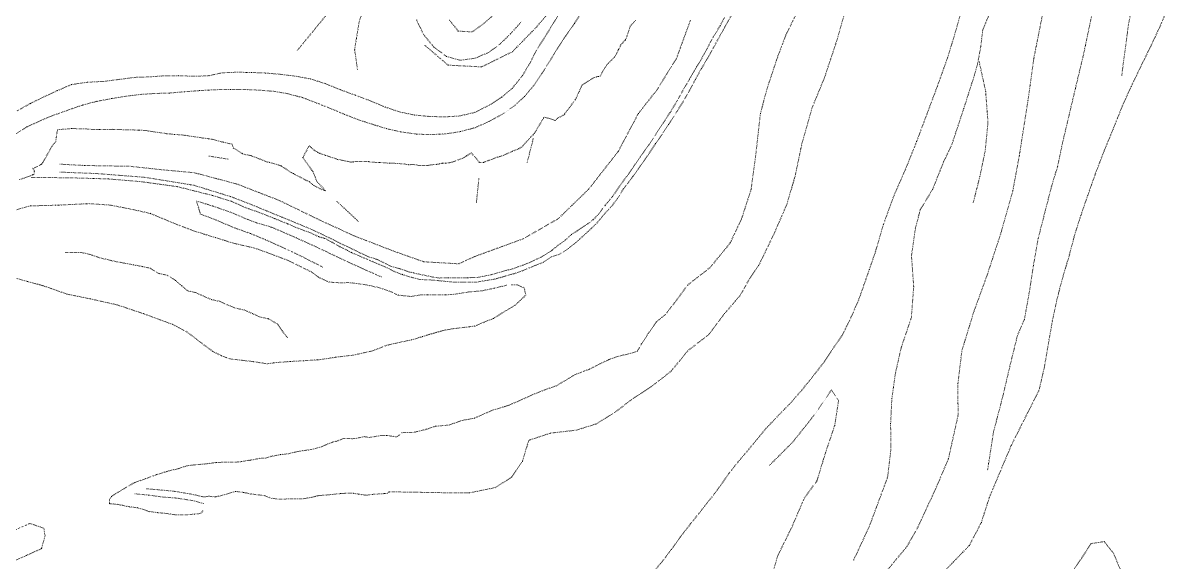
# Model space of a CAD drawing. Extents: x 682410 to 689460, y 7661803 to 7669124.
# Drawn here: x 685279.4 to 685608.5, y 7665388.1 to 7665543 of the extents above; entities that cross this region are included whole.
import ezdxf

# ---------------------------------------------------------------- set-up
doc = ezdxf.new("R2010")
doc.units = 0
doc.header["$MEASUREMENT"] = 0
doc.linetypes.add('DOT', pattern=[0.25, 0, -0.25])
doc.layers.add('02 TOE_Line', color=1, linetype='DOT', lineweight=20)

msp = doc.modelspace()

# ---------------------------------------------------------------- linework, layer by layer
at = {"layer": '02 TOE_Line'}
for points in [[(685371.59, 7665581.63, 4235.88), (685370.3, 7665549.8, 4222.94), (685366.92, 7665545.77, 4220.36), (685358.03, 7665534.93, 4213.63)], [(685375.43, 7665529.65, 4215.47), (685374.62, 7665535.36, 4217.61), (685375.9, 7665543.19, 4220.99), (685378.17, 7665550.31, 4224.48), (685383.24, 7665556.41, 4228.07), (685387.59, 7665561.55, 4231.21), (685390.42, 7665563.24, 4232.82)], [(685594.91, 7665527.8, 4149.35), (685596.88, 7665542.64, 4148.94), (685599.59, 7665556.13, 4146.15)], [(685433.98, 7665550.12, 4220.84), (685426.7, 7665541.65, 4221.75), (685419.94, 7665534.73, 4222.75), (685411.11, 7665530.36, 4223.99), (685401.47, 7665530.86, 4224.86), (685394.72, 7665536.63, 4225.55)], [(685459.8, 7665384.5, 4191.23), (685462.95, 7665388.23, 4191.28), (685465.6, 7665391.69, 4191.29), (685468.23, 7665395.37, 4191.29), (685471.1, 7665399.06, 4191.32), (685474.16, 7665402.9, 4191.34), (685477.38, 7665406.98, 4191.33), (685479.77, 7665410.19, 4191.34), (685482.11, 7665413.52, 4191.4), (685484.67, 7665416.77, 4191.45), (685487.43, 7665420.01, 4191.45), (685490.12, 7665423.26, 4191.46), (685492.75, 7665426.45, 4191.45), (685496.5, 7665430.39, 4191.45), (685499.97, 7665433.95, 4191.43), (685503.08, 7665437.53, 4191.45), (685506.36, 7665441.58, 4191.39), (685509.48, 7665445.62, 4191.34), (685512.28, 7665449.82, 4191.32), (685514.59, 7665453.12, 4191.29), (685517.25, 7665458.52, 4191.28), (685519.35, 7665463.37, 4191.27), (685520.9, 7665467.71, 4191.27), (685522.44, 7665472.15, 4191.31), (685524.15, 7665477.12, 4191.39), (685526.47, 7665485.04, 4191.53), (685529.44, 7665493.21, 4191.53), (685532.86, 7665501.02, 4191.47), (685536.03, 7665508.91, 4191.49), (685539, 7665516.86, 4191.47), (685541.98, 7665524.82, 4191.42), (685544.83, 7665532.76, 4191.46), (685547.29, 7665540.76, 4191.5), (685549.49, 7665548.79, 4191.54)], [(685517.93, 7665388.63, 4181.23), (685522.47, 7665398.41, 4181.83), (685527.69, 7665412.46, 4182.96), (685528.59, 7665420.09, 4183.91), (685528.56, 7665427.89, 4184.57), (685528.9, 7665435.07, 4185.28), (685529.92, 7665442.24, 4186.3), (685531.6, 7665449.72, 4187.38), (685534.51, 7665458.33, 4188.64), (685535.18, 7665467.24, 4189.31), (685534.54, 7665476.09, 4189.3), (685535.7, 7665484.15, 4189.78), (685537.08, 7665489.36, 4191.2), (685540.63, 7665495.19, 4191.85), (685543.77, 7665503.09, 4190.86), (685546.12, 7665508, 4190.76), (685549.57, 7665518.45, 4191.02), (685552.65, 7665528.05, 4190.14), (685553.53, 7665531.32, 4190.11), (685554.45, 7665536.2, 4190.13), (685555.01, 7665540.98, 4190.66), (685558.73, 7665549.94, 4190.92)], [(685277.12, 7665511.03, 4197.81), (685280.58, 7665513.17, 4198.34), (685287.14, 7665516.09, 4199.12), (685292.42, 7665517.98, 4199.76), (685296.43, 7665519.39, 4200.37), (685300.55, 7665520.45, 4201.04), (685304.87, 7665521.27, 4201.61), (685308.87, 7665521.91, 4202.27), (685313.06, 7665522.45, 4202.82), (685317.19, 7665522.72, 4203.36), (685321.44, 7665522.85, 4203.91), (685325.8, 7665523.22, 4204.36), (685330.16, 7665523.55, 4204.88), (685334.68, 7665523.8, 4205.38), (685339.09, 7665523.91, 4205.86), (685343.29, 7665523.85, 4206.46), (685347.37, 7665523.67, 4207.09), (685351.55, 7665523.32, 4207.83), (685355.52, 7665522.64, 4208.49), (685359.72, 7665521.51, 4209.08), (685363.8, 7665519.96, 4209.58), (685368.01, 7665518.29, 4210.09), (685371.74, 7665516.71, 4210.58), (685375.68, 7665515.18, 4211.1), (685379.62, 7665513.89, 4211.64), (685383.9, 7665512.59, 4212.31), (685387.87, 7665511.69, 4212.92), (685392.34, 7665511.05, 4213.66), (685396.5, 7665510.89, 4214.29), (685400.82, 7665511.12, 4214.83), (685405.06, 7665511.78, 4215.41), (685409.27, 7665512.91, 4215.94), (685413.28, 7665514.7, 4216.41), (685416.95, 7665516.71, 4216.84), (685420.46, 7665519.14, 4217.25), (685423.43, 7665521.87, 4217.63), (685426.15, 7665525.1, 4218.12), (685428.39, 7665528.47, 4218.53), (685430.65, 7665532, 4218.76), (685433, 7665535.86, 4219.09), (685435.29, 7665539.33, 4219.39), (685437.79, 7665542.91, 4219.72), (685440.09, 7665546.55, 4220.04)], [(685433.82, 7665546.4, 4219.88), (685431.48, 7665542.53, 4219.48), (685429.32, 7665539.04, 4219.2), (685426.85, 7665535.16, 4218.87), (685424.92, 7665531.38, 4218.49), (685422.84, 7665527.88, 4218.18), (685419.92, 7665524.25, 4217.76), (685416.83, 7665521.63, 4217.28), (685413.33, 7665519.38, 4216.74), (685409.14, 7665517.28, 4216.14), (685404.8, 7665516.26, 4215.57), (685400.37, 7665515.98, 4215.02), (685395.76, 7665516.15, 4214.22), (685391.68, 7665516.54, 4213.67), (685387.59, 7665517.42, 4212.79), (685383.37, 7665518.82, 4211.96), (685379.24, 7665520.57, 4211.34), (685374.89, 7665522.19, 4210.76), (685370.46, 7665523.83, 4210.22), (685366.17, 7665525.56, 4209.73), (685361.93, 7665526.91, 4209.23), (685357.82, 7665527.67, 4208.74), (685353.43, 7665528.22, 4208.13), (685349.07, 7665528.6, 4207.41), (685345.02, 7665528.75, 4206.83), (685340.88, 7665528.83, 4206.23), (685336.57, 7665528.66, 4205.64), (685332.59, 7665527.8, 4205.12), (685328.47, 7665527.67, 4204.66), (685324.05, 7665527.84, 4204.3), (685319.87, 7665527.8, 4203.7), (685315.88, 7665527.5, 4203.22), (685311.72, 7665527.36, 4202.72), (685307.24, 7665526.79, 4202.06), (685302.58, 7665526.19, 4201.36), (685297.95, 7665525.96, 4200.69), (685293.29, 7665525.28, 4200.19), (685289.22, 7665523.53, 4199.67), (685285.37, 7665521.75, 4199.24), (685281.48, 7665519.83, 4198.76), (685277.58, 7665517.66, 4198.24)], [(685502.07, 7665546.85, 4196.82), (685498.47, 7665539.5, 4196.72), (685496.07, 7665533.15, 4196.94), (685493.19, 7665524.52, 4197.15), (685491.15, 7665516.96, 4196.86), (685489.78, 7665504.67, 4196.13), (685488.48, 7665495.12, 4196.03), (685485.71, 7665486.62, 4195.82), (685482.48, 7665479.77, 4196.01), (685476.73, 7665472.73, 4195.92), (685470.28, 7665467.67, 4195.94), (685466.49, 7665462.58, 4196.28), (685463.88, 7665459.2, 4196.48), (685461.21, 7665457.03, 4196.04), (685458.83, 7665453.6, 4195.83), (685457, 7665450.76, 4195.92), (685455.75, 7665448.6, 4195.96), (685452.64, 7665447.74, 4196.09), (685450.22, 7665447.19, 4195.9), (685447.54, 7665446.22, 4195.8), (685445.33, 7665445.15, 4195.59), (685442.07, 7665443.52, 4195.72), (685437.86, 7665441.9, 4195.57), (685432.46, 7665438.69, 4195.37), (685429.44, 7665437.65, 4195.15), (685426.14, 7665436.33, 4195.1), (685422.33, 7665434.61, 4194.96), (685418.64, 7665433.05, 4194.89), (685413.97, 7665431.61, 4194.79), (685409.02, 7665429.42, 4194.5), (685405.49, 7665428.78, 4194.38), (685401.73, 7665427.46, 4194.18), (685397.8, 7665427.1, 4193.99), (685394.84, 7665426.12, 4193.95), (685391.43, 7665425.31, 4193.73), (685388.3, 7665425.28, 4193.71), (685386.71, 7665424.04, 4193.6), (685383.76, 7665424.48, 4193.52), (685382.4, 7665424.48, 4193.38), (685379.92, 7665424.05, 4193.24), (685378.76, 7665423.89, 4193.18), (685377.43, 7665424.13, 4193.11), (685375.05, 7665423.62, 4192.98), (685373.94, 7665423.53, 4193), (685371.53, 7665423.61, 4192.8), (685369.36, 7665422.78, 4192.54), (685368.26, 7665422.55, 4192.52), (685366.04, 7665421.62, 4192.38), (685365.07, 7665421.19, 4192.36), (685362.3, 7665420.44, 4192.14), (685358.36, 7665419.87, 4191.78), (685355.51, 7665419.19, 4191.73), (685353.31, 7665418.95, 4191.64), (685350.7, 7665418.46, 4191.4), (685348.94, 7665417.95, 4191.29), (685347.53, 7665417.9, 4191.3), (685344.66, 7665417.34, 4191.21), (685344.08, 7665417.3, 4191.11), (685342.09, 7665416.93, 4190.98), (685340.38, 7665416.78, 4191.08), (685337.17, 7665416.77, 4190.91), (685334.9, 7665416.69, 4190.93), (685332.19, 7665416.32, 4190.53), (685328.77, 7665416.02, 4190.57), (685326.35, 7665415.73, 4190.65), (685323.86, 7665414.86, 4190.56), (685321.23, 7665414.28, 4190.65), (685317.74, 7665413.2, 4190.59), (685314.68, 7665412.05, 4190.57), (685311.34, 7665410.89, 4190.6), (685306.66, 7665408.13, 4190.22), (685304.84, 7665406.92, 4190.25), (685304.19, 7665406.01, 4190.17), (685304.21, 7665404.86, 4190.18), (685306.72, 7665404.63, 4190.17), (685307.85, 7665404.39, 4190.13), (685309.98, 7665403.95, 4190.21), (685312.26, 7665403.69, 4190.18), (685314.43, 7665403.02, 4190.16), (685315.49, 7665402.62, 4190.15), (685318.07, 7665402.27, 4190.16), (685320.5, 7665402.06, 4190.3), (685322.76, 7665401.7, 4190.2), (685324.17, 7665401.63, 4190.28), (685326.67, 7665401.67, 4190.34), (685328.66, 7665401.88, 4190.3), (685329.65, 7665401.95, 4190.32), (685330.51, 7665402.14, 4190.3), (685331.23, 7665403.01, 4190.59)], [(685515.72, 7665547.06, 4190.6), (685512.8, 7665536.99, 4190.61), (685509.51, 7665527.14, 4190.61), (685506.04, 7665518.71, 4190.62), (685503.08, 7665508.33, 4190.62), (685501.12, 7665498.96, 4190.63), (685498.76, 7665490.88, 4190.63), (685495.02, 7665482.29, 4190.64), (685490.65, 7665473.26, 4190.64), (685487.86, 7665469.2, 4190.64), (685485.47, 7665464.86, 4190.63), (685480.86, 7665459.46, 4190.61), (685476.26, 7665453.39, 4190.59), (685470.32, 7665448.8, 4190.58), (685465.51, 7665442.92, 4190.56), (685459.71, 7665438.4, 4190.54), (685454.47, 7665435.01, 4190.52), (685449.6, 7665431.26, 4190.51), (685444.01, 7665427.77, 4190.49), (685438.31, 7665425.99, 4190.46), (685430.9, 7665425.13, 4190.44), (685424.65, 7665423.08, 4190.42), (685422.79, 7665417.01, 4190.41), (685419.68, 7665412.43, 4190.39), (685414.95, 7665409.46, 4190.38), (685407.47, 7665407.94, 4190.35), (685399.47, 7665408.02, 4190.33), (685384.57, 7665408.27, 4190.33), (685383.95, 7665407.8, 4190.33), (685379.73, 7665407.54, 4190.34), (685377.86, 7665407.28, 4190.35), (685374.2, 7665407.85, 4190.36), (685372.84, 7665407.9, 4190.36), (685370.6, 7665407.75, 4190.36), (685366.87, 7665407.38, 4190.37), (685364.17, 7665407.17, 4190.38), (685362.91, 7665406.82, 4190.38), (685360.18, 7665406.3, 4190.39), (685357.27, 7665406.22, 4190.4), (685355.85, 7665406.23, 4190.4), (685353.02, 7665406.14, 4190.4), (685350.7, 7665406.41, 4190.41), (685348.71, 7665407.18, 4190.41), (685344.95, 7665407.63, 4190.42), (685342.73, 7665408.09, 4190.43), (685340.4, 7665408.37, 4190.43), (685338.13, 7665407.69, 4190.44), (685334.7, 7665406.79, 4190.46), (685332.79, 7665406.99, 4190.4), (685331.3, 7665406.78, 4190.04), (685330.61, 7665406.93, 4189.85), (685328.22, 7665407.5, 4189.73), (685323.02, 7665408.4, 4189.71), (685319.03, 7665408.78, 4189.69), (685314.66, 7665409.17, 4189.57)], [(685414.93, 7665545.67, 4223.06), (685411.8, 7665542.89, 4223.62), (685408.41, 7665540.4, 4224.25), (685404.37, 7665540.65, 4224.91), (685401.75, 7665543.94, 4225.51)], [(685544.71, 7665386.18, 4159.75), (685551.16, 7665392.85, 4158.68), (685554.61, 7665399.46, 4157.34), (685556.9, 7665406.66, 4156.7), (685563.18, 7665421.57, 4154.9), (685571.2, 7665437.5, 4152.77), (685572.73, 7665444.19, 4152.27), (685573.85, 7665450.78, 4151.75), (685574.99, 7665457.27, 4151.22), (685576.36, 7665463.75, 4150.66), (685578.1, 7665470.31, 4150.08), (685579.87, 7665476.25, 4149.6), (685581.34, 7665481.89, 4149.04), (685583.18, 7665487.66, 4148.66), (685585.24, 7665493.64, 4148.08), (685587.43, 7665499.85, 4147.59), (685589.87, 7665506.22, 4147.11), (685592.46, 7665512.5, 4146.64), (685594.95, 7665518.75, 4146.22), (685597.66, 7665524.77, 4145.87), (685600.47, 7665530.6, 4145.34), (685603.24, 7665536.28, 4144.83), (685605.97, 7665542.06, 4144.26), (685608.52, 7665548.3, 4143.68)], [(685278.39, 7665497.96, 4191.51), (685280.86, 7665498.83, 4191.6), (685281.68, 7665499.11, 4191.63), (685282.24, 7665499.37, 4191.66), (685282.49, 7665499.48, 4191.67), (685282.68, 7665500.38, 4192.23), (685282.24, 7665501.2, 4192.9), (685283.49, 7665501.72, 4192.93), (685284.56, 7665502.33, 4193.06), (685284.65, 7665502.37, 4193.07), (685284.8, 7665502.55, 4193.17), (685285.04, 7665502.85, 4193.34), (685287.72, 7665507.57, 4196.14), (685288.8, 7665508.94, 4196.89), (685288.91, 7665510.07, 4197.66), (685288.96, 7665510.39, 4197.89), (685289.28, 7665512.31, 4199.22), (685293.36, 7665512.63, 4198.91), (685293.74, 7665512.63, 4198.86), (685297.54, 7665512.54, 4198.42), (685297.54, 7665512.53, 4198.42), (685299.26, 7665512.38, 4198.28), (685300, 7665512.35, 4198.24), (685301.17, 7665512.38, 4198.24), (685301.33, 7665512.38, 4198.25), (685305.07, 7665512.42, 4198.27), (685305.34, 7665512.41, 4198.28), (685306.98, 7665512.35, 4198.32), (685308.76, 7665512.29, 4198.37), (685309.12, 7665512.28, 4198.38), (685309.34, 7665512.28, 4198.39), (685312.62, 7665512.2, 4198.47), (685312.84, 7665512.19, 4198.48), (685314.77, 7665512.07, 4198.56), (685316.09, 7665511.83, 4198.5), (685316.19, 7665511.82, 4198.5), (685317.11, 7665511.69, 4198.5), (685320.66, 7665511.17, 4198.5), (685321.65, 7665511.08, 4198.48), (685322.92, 7665510.96, 4198.44), (685324.96, 7665510.81, 4198.42), (685325.27, 7665510.77, 4198.41), (685325.82, 7665510.7, 4198.39), (685329.28, 7665510.2, 4198.25), (685329.94, 7665510.1, 4198.22), (685331.22, 7665509.9, 4198.18), (685333.42, 7665509.59, 4198.12), (685333.68, 7665509.55, 4198.12), (685333.97, 7665509.51, 4198.11), (685336.25, 7665508.84, 4197.84), (685336.91, 7665508.73, 4197.82), (685336.99, 7665508.71, 4197.82), (685339.46, 7665508.14, 4197.8), (685339.72, 7665507.11, 4197.11), (685339.75, 7665507.1, 4197.1), (685339.89, 7665507.01, 4197.07), (685342.31, 7665505.5, 4196.46), (685342.43, 7665505.39, 4196.42), (685343.41, 7665505.11, 4196.46), (685344.41, 7665504.97, 4196.61), (685344.93, 7665504.83, 4196.63), (685345.01, 7665504.8, 4196.64), (685347.13, 7665503.99, 4196.71), (685347.36, 7665503.91, 4196.73), (685347.65, 7665503.79, 4196.74), (685349.26, 7665503.12, 4196.83), (685350.21, 7665502.92, 4197.01), (685350.95, 7665502.7, 4197.14), (685353.55, 7665501.92, 4197.6), (685353.66, 7665501.85, 4197.6), (685354.57, 7665501.23, 4197.54), (685356.37, 7665500, 4197.44), (685357.05, 7665499.69, 4197.5), (685358.27, 7665499.05, 4197.58), (685360.58, 7665497.83, 4197.74), (685361.7, 7665497.32, 4197.83), (685362.51, 7665496.6, 4197.69), (685362.78, 7665496.37, 4197.64), (685364.91, 7665495.24, 4197.73), (685366.23, 7665494.72, 4197.85), (685365.25, 7665495.85, 4198.24), (685363.81, 7665497.39, 4198.67), (685363.38, 7665498.47, 4199.18), (685362.68, 7665500.26, 4200.04), (685362.59, 7665500.39, 4200.08), (685362.58, 7665500.4, 4200.09), (685362.54, 7665500.43, 4200.09), (685362.54, 7665500.43, 4200.09), (685362.54, 7665500.44, 4200.09), (685362.52, 7665500.45, 4200.09), (685362.49, 7665500.47, 4200.1), (685362.47, 7665500.48, 4200.1), (685362.46, 7665500.49, 4200.1), (685362.33, 7665500.67, 4200.16), (685360.47, 7665503.28, 4201.04), (685359.82, 7665504.2, 4201.34), (685359.74, 7665504.32, 4201.39), (685361.57, 7665507.71, 4204.18), (685361.85, 7665507.49, 4204.15), (685362.18, 7665507.18, 4204.09), (685362.4, 7665506.99, 4204.06), (685362.95, 7665506.51, 4203.98), (685363.05, 7665506.43, 4203.97), (685363.3, 7665506.22, 4203.94), (685363.62, 7665506.06, 4203.97), (685363.88, 7665505.9, 4203.97), (685363.91, 7665505.87, 4203.97), (685363.95, 7665505.85, 4203.97), (685364.44, 7665505.61, 4204.02), (685364.59, 7665505.56, 4204.04), (685365.19, 7665505.31, 4204.12), (685366.38, 7665504.91, 4204.32), (685369.74, 7665503.79, 4204.87), (685370.43, 7665503.64, 4205), (685370.73, 7665503.58, 4205.07), (685373.77, 7665502.98, 4205.73), (685374.09, 7665503.02, 4205.86), (685374.32, 7665503.08, 4205.98), (685374.78, 7665503.19, 4206.21), (685375.57, 7665503.18, 4206.48), (685378.59, 7665503.14, 4207.5), (685379.68, 7665502.95, 4207.76), (685379.91, 7665502.95, 4207.83), (685380.91, 7665502.93, 4208.11), (685381.73, 7665502.91, 4208.34), (685384.73, 7665502.68, 4209.08), (685384.79, 7665502.68, 4209.1), (685385.13, 7665502.74, 4209.22), (685386.02, 7665502.67, 4209.41), (685388.87, 7665502.47, 4210), (685390.14, 7665502.26, 4210.18), (685390.19, 7665502.25, 4210.18), (685391.54, 7665502.31, 4210.45), (685391.58, 7665502.31, 4210.46), (685392.95, 7665502.07, 4210.52), (685395.41, 7665502.01, 4210.89), (685396.02, 7665502.12, 4211.02), (685396.62, 7665502.19, 4211.12), (685398.22, 7665502.37, 4211.38), (685399.01, 7665502.49, 4211.53), (685399.81, 7665502.66, 4211.72), (685400.68, 7665502.65, 4211.78), (685401.8, 7665502.83, 4211.93), (685402.62, 7665502.97, 4212.04), (685404.81, 7665503.8, 4212.68), (685405.8, 7665504.19, 4212.98), (685406.86, 7665504.84, 4213.36), (685408.13, 7665505.62, 4213.83), (685409.44, 7665504.18, 4212.69), (685410.46, 7665502.85, 4211.65), (685411.59, 7665502.91, 4211.61), (685413.15, 7665503.49, 4211.7), (685415.44, 7665504.35, 4211.84), (685416.95, 7665504.8, 4211.85), (685418.3, 7665505.39, 4211.9), (685419.98, 7665506.13, 4211.97), (685421.77, 7665506.85, 4211.99), (685422.7, 7665507.42, 4212.05), (685423.17, 7665507.95, 4212.22), (685425.27, 7665510.27, 4213.01), (685425.93, 7665510.87, 4213.17), (685426.21, 7665511.23, 4213.26), (685426.76, 7665512.13, 4213.56), (685428.59, 7665515.19, 4214.59), (685428.83, 7665515.6, 4214.73), (685428.84, 7665515.62, 4214.74), (685428.96, 7665515.87, 4214.82), (685430.21, 7665515.65, 4214.1), (685430.74, 7665515.48, 4213.75), (685432.26, 7665514.97, 4212.74), (685432.91, 7665515.6, 4212.77), (685434.67, 7665516.56, 4212.45), (685434.88, 7665516.69, 4212.42), (685434.94, 7665516.81, 4212.46), (685434.97, 7665516.93, 4212.49), (685435.06, 7665517.04, 4212.5), (685435.95, 7665518.18, 4212.57), (685436.84, 7665519.34, 4212.63), (685437.9, 7665520.81, 4212.76), (685438.02, 7665520.96, 4212.78), (685438.5, 7665521.97, 4212.94), (685439.2, 7665523.43, 4213.17), (685439.9, 7665525.09, 4213.49), (685440.04, 7665525.19, 4213.44), (685440.56, 7665525.52, 4213.29), (685443.2, 7665527.21, 4212.5), (685444.08, 7665527.47, 4212.11), (685444.69, 7665527.62, 4211.83), (685445.11, 7665527.72, 4211.64), (685446.55, 7665530.2, 4211.97), (685447.07, 7665531, 4212.06), (685447.17, 7665531.1, 4212.05), (685449.34, 7665533.27, 4211.9), (685449.53, 7665533.59, 4211.95), (685450.43, 7665535.38, 4212.23), (685451.09, 7665536.7, 4212.44), (685451.54, 7665537.21, 4212.41), (685452.32, 7665538.08, 4212.35), (685452.42, 7665538.24, 4212.36), (685452.97, 7665539.49, 4212.5), (685453.42, 7665540.94, 4212.77), (685453.79, 7665542.09, 4212.99), (685455.39, 7665543.85, 4212.67)], [(685482.89, 7665545.33, 4196.1), (685480.76, 7665541.49, 4196.08), (685478.41, 7665537.25, 4195.91), (685476.66, 7665534, 4195.58), (685474.24, 7665529.9, 4195.7), (685472.44, 7665526.68, 4195.67), (685470.69, 7665523.36, 4195.49), (685468.93, 7665520.33, 4195.47), (685467.1, 7665517.41, 4195.4), (685464.77, 7665513.82, 4195.49), (685462.96, 7665511.01, 4195.35), (685461, 7665508.27, 4195.3), (685459.25, 7665505.58, 4195.21), (685456.6, 7665501.83, 4195.2), (685454.53, 7665498.82, 4195.05), (685451.83, 7665495.31, 4194.95), (685449.99, 7665492.39, 4194.99), (685448.57, 7665490.48, 4194.77), (685446.26, 7665487.98, 4194.81), (685444.12, 7665485.4, 4194.88), (685442.54, 7665483.88, 4194.71), (685440.2, 7665481.73, 4194.75), (685437.83, 7665479.61, 4194.64), (685436.03, 7665478.2, 4194.61), (685433.4, 7665476.5, 4194.54), (685431.11, 7665475.79, 4193.96), (685428.84, 7665474.23, 4194.11), (685426.35, 7665473.25, 4194.13), (685422.7, 7665471.73, 4194.22), (685420.48, 7665470.96, 4194.15), (685418.39, 7665470.4, 4194.11), (685414.86, 7665469.38, 4194), (685412.27, 7665468.96, 4193.98), (685409.74, 7665468.53, 4194.02), (685405.72, 7665468.46, 4193.91), (685403.26, 7665468.49, 4193.77), (685396.8, 7665469.12, 4193.67), (685393.33, 7665469.28, 4193.36), (685390.83, 7665469.91, 4193.44), (685388.23, 7665470.72, 4193.5), (685385.84, 7665471.63, 4193.44), (685383.93, 7665472.66, 4193.39), (685379.62, 7665474.48, 4193.24), (685373.59, 7665477.05, 4193.08), (685372.49, 7665477.67, 4193.05), (685370.39, 7665478.7, 4193.04), (685368.07, 7665480.01, 4193.03), (685366, 7665481.08, 4193.02), (685364.2, 7665481.61, 4193.05), (685362.32, 7665482.54, 4192.94), (685358.1, 7665484.08, 4192.94), (685355.35, 7665485.3, 4192.88), (685351.64, 7665486.77, 4192.76), (685347.08, 7665488.6, 4192.61), (685343.47, 7665489.83, 4192.6), (685339.21, 7665491.74, 4192.6), (685333.82, 7665493.4, 4192.58), (685323.77, 7665495.94, 4192.42), (685313.41, 7665497.37, 4192.18), (685303.88, 7665498.17, 4192.03), (685292.28, 7665498.51, 4191.8), (685281.69, 7665498.58, 4191.58)], [(685289.95, 7665500.13, 4191.76), (685300.39, 7665499.72, 4191.96), (685314.31, 7665498.64, 4192.2), (685328.41, 7665496.36, 4192.53), (685328.54, 7665496.32, 4192.55), (685339.09, 7665493.07, 4192.66), (685345.01, 7665490.78, 4192.61), (685349.38, 7665488.98, 4192.58), (685353.82, 7665487.15, 4192.87), (685355.4, 7665486.51, 4192.87), (685360.86, 7665484.25, 4193.01), (685363.42, 7665483.12, 4192.81), (685367.8, 7665481.04, 4192.87), (685371.53, 7665479.14, 4193.08), (685373.84, 7665478.1, 4193.16), (685376.11, 7665476.95, 4193.38), (685378.59, 7665475.82, 4193.46), (685381.17, 7665475, 4193.55), (685384.89, 7665473.14, 4193.5), (685387.5, 7665472.41, 4193.49), (685390.04, 7665471.52, 4193.49), (685391.49, 7665471.16, 4193.44), (685394.24, 7665470.57, 4193.6), (685396.96, 7665469.99, 4193.73), (685398.89, 7665469.7, 4193.68), (685401.57, 7665469.73, 4193.73), (685403.35, 7665469.73, 4193.72), (685406.64, 7665469.78, 4194.02), (685409.77, 7665469.83, 4194.09), (685413.98, 7665470.67, 4194.13), (685417.24, 7665471.64, 4194.25), (685420.07, 7665472.37, 4194.17), (685424.41, 7665473.93, 4194.07), (685428.16, 7665475.7, 4194.21), (685431.23, 7665477.59, 4193.96), (685432.2, 7665478.42, 4194.64), (685433.65, 7665479.56, 4194.7), (685435.3, 7665480.73, 4194.55), (685436.95, 7665482.24, 4194.65), (685438.53, 7665483.28, 4194.5), (685441.57, 7665485.27, 4194.8), (685443.11, 7665486.42, 4194.89), (685444.6, 7665487.95, 4194.98), (685446.59, 7665490.63, 4195), (685448.75, 7665493.21, 4195.03), (685450.73, 7665496.1, 4195.06), (685452.77, 7665498.9, 4195.1), (685454.74, 7665501.71, 4195), (685456.68, 7665504.53, 4195.06), (685459.36, 7665508.27, 4195.33), (685461.21, 7665511.1, 4195.34), (685463.15, 7665514.13, 4195.42), (685465.25, 7665517.29, 4195.49), (685467.26, 7665520.64, 4195.56), (685468.97, 7665523.72, 4195.57), (685470.83, 7665526.89, 4195.64), (685472.82, 7665530.39, 4195.65), (685474.04, 7665532.3, 4195.59), (685475.88, 7665535.69, 4195.72), (685477.68, 7665539.08, 4195.88), (685479.66, 7665542.3, 4196.02), (685480.8, 7665544.48, 4195.84)], [(685289.95, 7665502.41, 4193.04), (685297.12, 7665502.03, 4193.26), (685310.1, 7665501.8, 4193.5), (685319.8, 7665500.75, 4193.65), (685328.56, 7665499.96, 4193.7), (685341.04, 7665496.64, 4193.79), (685353.05, 7665491.95, 4194.02), (685364.45, 7665486.42, 4194.35), (685374.45, 7665481.82, 4194.37), (685385.74, 7665477.46, 4194.61), (685394.46, 7665474.36, 4194.73), (685404.54, 7665473.78, 4195.02), (685409.22, 7665475.92, 4195.13), (685423.06, 7665480.97, 4195.92), (685433.12, 7665486.76, 4195.82), (685441.82, 7665495.21, 4195.83), (685450.31, 7665506.06, 4196.37), (685456.12, 7665516.99, 4196.3), (685461.33, 7665523.59, 4196.34), (685467.05, 7665532.78, 4196.63), (685471.05, 7665543.73, 4197.04)], [(685392.4, 7665543.89, 4225.94), (685394.37, 7665539.74, 4225.59), (685397.3, 7665536.13, 4225.23), (685401.02, 7665533.34, 4224.85), (685404.97, 7665532.28, 4224.53), (685409.14, 7665532.82, 4224.2), (685412.96, 7665534.46, 4223.83), (685416.31, 7665536.85, 4223.44), (685419.43, 7665539.9, 4223), (685422.48, 7665543.31, 4222.58)], [(685572.07, 7665544.85, 4175.71), (685569.65, 7665532.69, 4175.58), (685567.99, 7665520.68, 4175.55), (685565.52, 7665504.92, 4175.65), (685563.64, 7665494.77, 4175.87), (685560.38, 7665483.08, 4175.72), (685556.27, 7665470.53, 4175.56), (685552.5, 7665460.17, 4175.73), (685549.02, 7665448.82, 4175.51), (685547.87, 7665439.29, 4175.18), (685547.92, 7665430.24, 4175.08), (685545.15, 7665417.73, 4174.87), (685541.57, 7665409.33, 4174.93), (685536.43, 7665398.2, 4174.86), (685533.25, 7665392.55, 4174.83), (685527.55, 7665385.72, 4174.73)], [(685556.42, 7665414.62, 4160), (685558.11, 7665425.52, 4160.1), (685560.82, 7665435.87, 4159.95), (685562.73, 7665444.05, 4159.88), (685564.98, 7665453.21, 4160.12), (685567, 7665457.89, 4160.09), (685568.44, 7665465.96, 4160.25), (685569.57, 7665473.33, 4160.08), (685570.92, 7665481.04, 4160.27), (685572.88, 7665488.65, 4160.26), (685574.81, 7665496.23, 4160.26), (685576.52, 7665501.78, 4160.27), (685577.92, 7665508.53, 4160.38), (685580.96, 7665521.38, 4160.27), (685583.98, 7665534.06, 4160.15), (685586.32, 7665545.18, 4159.93)], [(685552.26, 7665491.3, 4183.3), (685554.19, 7665498.86, 4184.22), (685555.73, 7665506.41, 4185.38), (685556.51, 7665514.35, 4186.56), (685555.85, 7665523.29, 4187.69), (685553.93, 7665532.1, 4188.93)], [(685425.94, 7665509.81, 4212.94), (685424.15, 7665502.81, 4210.93)], [(685338.35, 7665503.84, 4195.61), (685332.64, 7665504.76, 4196.08)], [(685409.59, 7665491.26, 4208.62), (685410.31, 7665498.43, 4210.34)], [(685418.33, 7665467.65, 4194.23), (685414.73, 7665466.76, 4194.38), (685411.1, 7665466.01, 4194.46), (685407.4, 7665465.68, 4194.32), (685402.52, 7665464.92, 4194.17), (685397.35, 7665464.87, 4194.08), (685393.67, 7665464.87, 4193.67), (685390.83, 7665464.39, 4193.99), (685387.09, 7665464.78, 4194.76), (685385.16, 7665465.72, 4194.7), (685381.83, 7665466.88, 4195.52), (685377.83, 7665467.77, 4194.84), (685372.98, 7665468.39, 4194.53), (685370.79, 7665468.31, 4194.22), (685367.27, 7665468.52, 4194.36), (685364.21, 7665469.94, 4194.1), (685362.21, 7665471.45, 4193.88), (685355.67, 7665474.66, 4193.7), (685350.6, 7665476.61, 4193.51), (685345.92, 7665478.29, 4193.47), (685339.88, 7665479.68, 4193.3), (685334.66, 7665481.31, 4193.09), (685328.45, 7665483.23, 4193.2), (685322.9, 7665485.35, 4193.36), (685315.86, 7665488.28, 4193.1), (685310.34, 7665489.49, 4193.11), (685304.29, 7665490.67, 4193.01), (685298.37, 7665491.07, 4192.89), (685288.69, 7665490.6, 4192.53), (685281.5, 7665490.43, 4192.42), (685274.06, 7665488.39, 4192.35)], [(685365.52, 7665472.81, 4194.07), (685357.43, 7665476.88, 4193.88), (685349.01, 7665480.71, 4193.78), (685344.74, 7665482.47, 4193.65), (685340.33, 7665484.03, 4193.66), (685334.28, 7665486.58, 4193.44), (685330.33, 7665488.08, 4193.55), (685329.24, 7665491.8, 4193.48), (685333.78, 7665490.41, 4193.66), (685339.78, 7665488.32, 4193.58), (685343.09, 7665486.84, 4193.75), (685346.43, 7665485.57, 4193.65), (685350.97, 7665484.23, 4193.93), (685357.88, 7665481.23, 4194.04), (685362.66, 7665479.07, 4194.09), (685373.09, 7665474.12, 4194.45), (685376.76, 7665472.46, 4194.56), (685382.47, 7665469.94, 4194.7)], [(685375.68, 7665485.97, 4196.66), (685369.4, 7665491.84, 4197.54)], [(685355.38, 7665452.5, 4190.09), (685353.81, 7665454.5, 4190.15), (685352.44, 7665456.5, 4190.24), (685349.81, 7665458, 4190.12), (685347.38, 7665458.5, 4190.12), (685345.25, 7665459.5, 4190.23), (685343, 7665460.5, 4190.15), (685340.56, 7665461, 4190.08), (685338, 7665462, 4190.12), (685335.81, 7665463, 4190.2), (685333.5, 7665463.5, 4190.16), (685331.19, 7665464.5, 4190.14), (685329.06, 7665465.5, 4190.02), (685326.69, 7665466, 4190.08), (685324.88, 7665467.5, 4190.14), (685323.19, 7665469, 4190.18), (685320.75, 7665470.5, 4190.18), (685318.38, 7665471, 4190.12), (685315.88, 7665472.5, 4190.01), (685313.62, 7665473, 4190.22), (685311, 7665473.5, 4190.24), (685308.38, 7665474, 4190.3), (685305.62, 7665474.5, 4190.37), (685303.63, 7665475, 4190.17), (685301.44, 7665475.5, 4190.31), (685298.56, 7665476.5, 4190.23), (685296.25, 7665477, 4190.29), (685293.69, 7665477, 4190.28), (685291.31, 7665477, 4190.43)], [(685277.59, 7665469.55, 4190.86), (685285.27, 7665467.45, 4190.83), (685292.07, 7665465.06, 4190.72), (685298.77, 7665463.7, 4190.54), (685306.45, 7665461.97, 4190.55), (685313.97, 7665459.46, 4190.49), (685322.41, 7665456.34, 4190.46), (685326.46, 7665454.2, 4190.47), (685331.08, 7665450.71, 4190.54), (685333.79, 7665448.67, 4190.85), (685336.51, 7665447.28, 4190.86), (685338.89, 7665446.45, 4190.89), (685342.91, 7665445.99, 4191.09), (685345.61, 7665445.65, 4191.27), (685349.54, 7665445.05, 4191.51), (685352.31, 7665445.42, 4191.73), (685356.31, 7665445.72, 4191.97), (685360.07, 7665445.93, 4192.42), (685364.58, 7665446.23, 4192.5), (685369.42, 7665446.96, 4192.87), (685374.31, 7665447.55, 4193.23), (685379.7, 7665448.75, 4193.74), (685383.87, 7665450.37, 4193.87), (685387.44, 7665451.18, 4194.15), (685390.96, 7665451.92, 4194.27), (685394.14, 7665452.89, 4194.51), (685396.48, 7665453.61, 4194.72), (685400.06, 7665454.62, 4194.89), (685402.7, 7665455.1, 4194.99), (685409.17, 7665455.89, 4194.8), (685411.84, 7665457.04, 4194.83), (685414.54, 7665458.1, 4194.87), (685418.13, 7665460.36, 4194.94), (685420.67, 7665461.82, 4195.06), (685423.79, 7665464.8, 4195.03), (685423.31, 7665466.86, 4195.01), (685421.46, 7665467.7, 4195.12), (685419.42, 7665467.69, 4195.23)], [(685488.41, 7665372.2, 4189.55), (685493.27, 7665380.26, 4189.63), (685496.12, 7665389.86, 4189.62), (685500.15, 7665398.04, 4189.8), (685503.77, 7665406.47, 4190.04), (685507.39, 7665411.41, 4190.05), (685509.67, 7665418.93, 4189.91), (685512.5, 7665427.32, 4189.85), (685513.6, 7665434.44, 4189.72), (685511.59, 7665437.52, 4190.58), (685506.47, 7665430.14, 4190.7), (685500.51, 7665422.63, 4190.57), (685493.81, 7665415.91, 4190.44)], [(685311.49, 7665407.68, 4189.72), (685315.4, 7665407.33, 4189.72), (685319.64, 7665406.76, 4189.74), (685323.56, 7665406.46, 4189.66), (685328.42, 7665405.68, 4189.86), (685331.38, 7665404.85, 4190.09)], [(685276.18, 7665388.1, 4190.31), (685280.48, 7665390.04, 4190.34), (685284.72, 7665391.94, 4190.3), (685285.72, 7665395.61, 4190.3), (685285.36, 7665397.79, 4190.3), (685281.36, 7665399.2, 4190.3), (685277.2, 7665397.33, 4190.34)], [(685594.83, 7665385.14, 4156.17), (685592.58, 7665390.61, 4155.93), (685589.87, 7665393.96, 4155.9), (685586.15, 7665393.39, 4156.2), (685583.39, 7665389.2, 4156.65), (685580.25, 7665384.71, 4157.17)]]:
    msp.add_polyline3d(points, dxfattribs=at)

doc.saveas('drawing.dxf')
